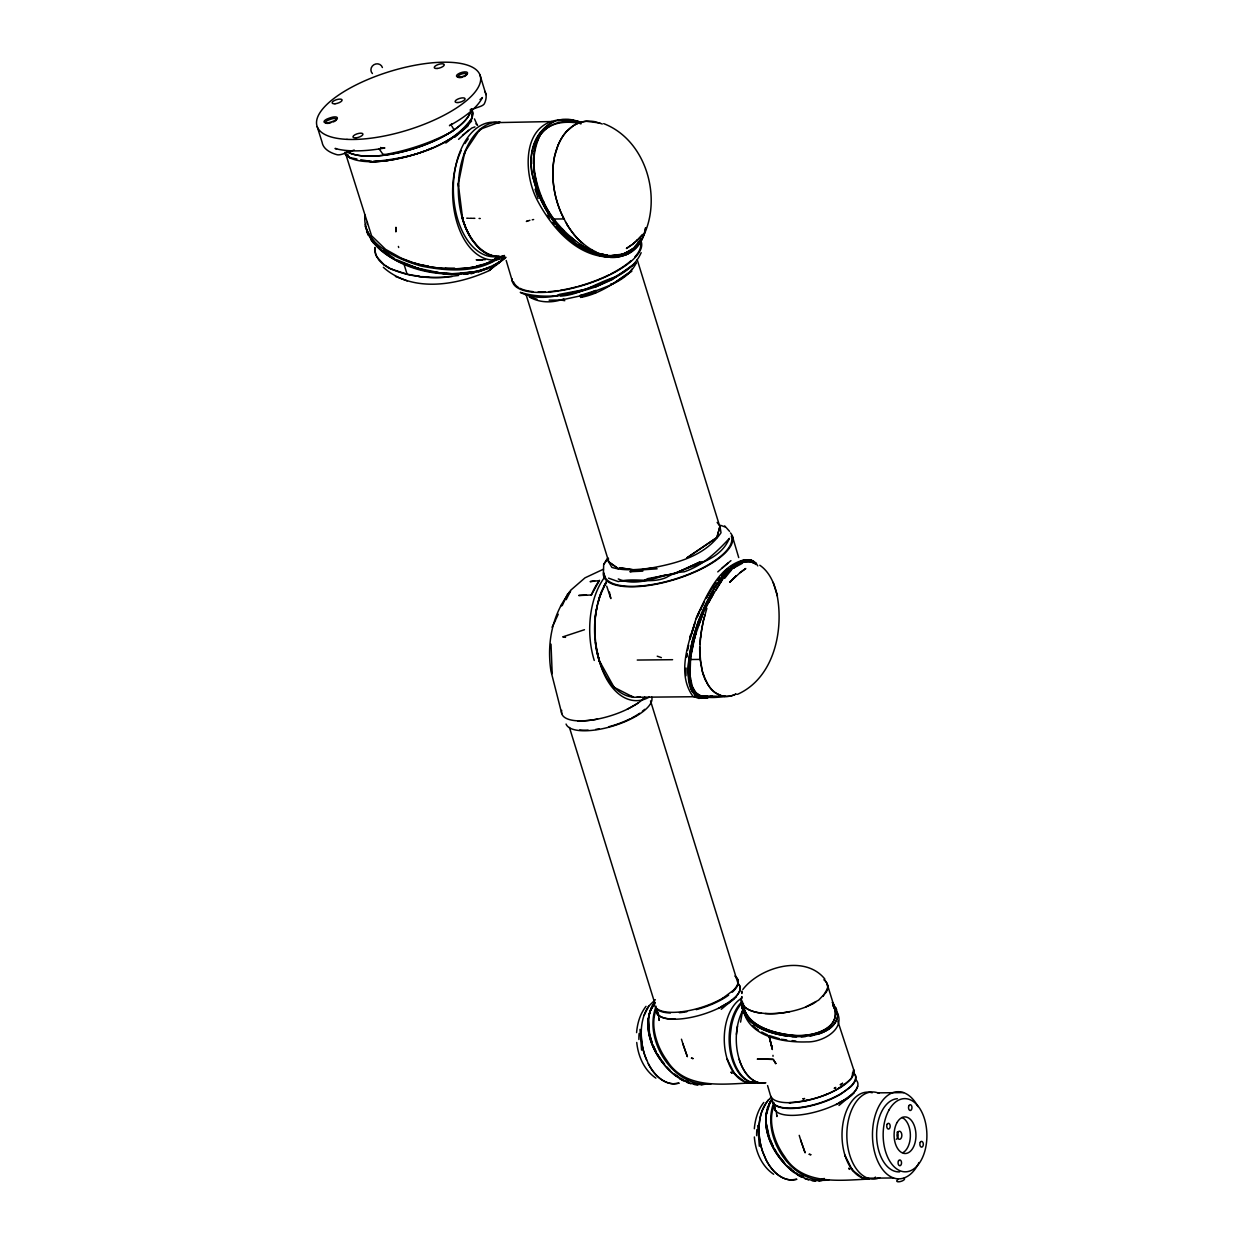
<?xml version="1.0" encoding="UTF-8"?>
<svg xmlns="http://www.w3.org/2000/svg" width="1244" height="1244" viewBox="0 0 1244 1244"><rect width="100%" height="100%" fill="white"/><g stroke="black" fill="none" stroke-linecap="round" stroke-linejoin="round"><path stroke-width="1.5" d="M648.933 1015.259L649.897 1011.87L648.435 1018.852L648.777 1030.778M569.783 236.407L574.961 240.714C534.485 217.669 504.846 109.705 580.59 123.467M676.425 1076.464C655.246 1060.323 638.265 1027.062 654.437 1002.384M794.17 1172.61C772.99 1156.454 756.01 1123.192 772.197 1098.53A43.462 15.581 -17.2 0 0 819.314 1103.101A43.462 15.581 -17.2 0 0 853.555 1072.81M685.942 675.819L686.066 668.044M607.445 558.245L603.682 564.403L603.495 571.431A67.409 24.149 -17.2 0 0 674.124 579.72A67.409 24.149 -17.2 0 0 730.446 532.914M654.608 1002.477C636.772 1029.379 658.123 1066.761 683.469 1080.834M772.368 1098.623C754.533 1125.525 775.867 1162.891 801.214 1176.979M367.275 224.06L367.322 222.147M607.725 255.937L622.591 254.165A64.004 44.302 58.6 0 0 631.921 249.329A63.475 43.944 58.7 0 0 637.037 244.43M472.129 110.856L471.896 118.071C450.375 148.814 408.763 158.268 373.324 161.549L381.504 161.191A67.331 24.134 -17.2 0 0 393.928 159.434M853.586 1071.566L853.633 1070.182L851.425 1078.315C835.019 1094.456 811.554 1101.002 789.116 1102.744L790.391 1102.588M742.015 1007.967L742.108 1003.892M743.321 1003.146C744.099 1024.45 770.518 1032.193 788.058 1034.79C805.148 1037.356 838.301 1033.702 835.237 1009.988L827.353 984.533M699.952 643.957L700.45 637.488M648.435 1018.852L649.648 1034.977L652.26 1043.483L649.073 1032.178M694.37 638.841L696.189 632.356C691.959 646.258 689.192 660.782 689.985 675.352C690.684 698.102 705.146 699.206 725.283 696.407L700.077 695.862L695.987 693.032L692.27 686.517L689.985 675.352L690.638 657.19L695.023 636.104L703.171 613.23L698.257 625.981M636.586 1032.613C637.363 1023.221 640.116 1013.829 646.009 1006.334M754.331 1128.743C755.124 1119.367 757.876 1109.959 763.769 1102.464M533.443 157.568L533.365 163.757M730.383 1034.417L731.441 1026.113A43.556 26.031 89.4 0 1 736.324 1011.248A44.24 26.435 89.4 0 1 742.062 1002.928M736.448 1034.355L737.505 1026.051M766.693 1111.405L766.195 1114.997L769.725 1103.583M686.548 657.096L687.015 653.8M686.688 656.91L687.186 653.535M595.627 613.976L597.229 606.123M740.584 1022.117L742.544 1010.999A43.4 25.937 89.4 0 1 743.212 1009.677A44.24 26.435 89.4 0 0 742.404 1011.248M566.176 599.67L570.592 591.056C552.367 613.696 546.66 642.573 550.921 670.967L561.759 713.605M607.725 255.844L596.342 252.719M687.574 650.457L688.227 647.051M741.766 992.821L742.093 991.11M471.787 118.227L471.678 118.74A68.404 24.507 -17.2 0 1 465.349 127.588L458.15 133.73A68.404 24.507 -17.2 0 1 443.657 142.656M471.896 117.62L472.736 113.453A67.331 24.134 -17.2 0 0 471.181 108.85A67.611 24.227 -17.2 0 1 467.044 125.753A66.445 23.807 -17.2 0 1 462.037 130.667A66.367 23.791 -17.2 0 1 455.522 135.596L445.818 143.044M691.617 651.374L692.83 645.185M645.527 227.745C637.13 276.059 578.615 256.124 559.069 228.118C535.526 201.233 513.15 144.335 552.958 122.036M534.111 151.644L535.371 146.046M645.714 227.963C643.21 245.021 627.598 258.939 610.058 257.399M598.022 602.873L599.266 597.804A67.72 40.477 89.4 0 1 606.466 581.694M703.187 621.176L706.887 608.3M556.192 150.166C551.869 164.332 552.025 179.54 555.042 193.955A70.224 48.112 74.7 0 0 561.153 212.973L565.538 221.821M364.912 214.994C361.942 244.259 397.489 259.125 420.814 265.983C446.549 271.114 476.281 273.524 499.124 258.052M539.647 136.249C520.132 179.105 551.947 230.762 590.884 250.51M694.541 624.799L690.964 635.871A79.181 30.944 -66.5 0 0 690.187 639.043M464.136 155.236L465.769 150.477M557.934 145.33L554.544 156.48A67.705 45.017 75.3 0 0 552.88 175.14C553.145 190.332 557.094 205.4 563.967 218.928L554.093 219.022M656.148 1006.287C642.728 1039.735 673.61 1088.78 711.055 1083.835M773.908 1102.433C760.488 1135.881 791.355 1184.926 828.799 1179.981M644.143 1015.306L648.808 1006.038L655.339 999.694M656.334 1009.319C651.685 1020.655 653.94 1033.671 658.2 1044.758A50.584 34.972 59.5 0 0 666.893 1060.494C684.542 1088.998 720.634 1084.364 749.292 1083.011M774.095 1105.465C769.445 1116.801 771.684 1129.801 775.961 1140.904A50.584 34.972 59.5 0 0 784.653 1156.64C802.287 1185.143 838.394 1180.494 867.037 1179.156M591.351 594.99L591.195 595.363A67.409 40.321 89.4 0 1 599.515 580.342L591.351 594.99L578.911 595.518M837.274 1017.887C833.978 1029.737 820.791 1033.904 810.077 1035.972M642.402 235.831L643.101 234.167M650.145 1010.797L651.343 1007.998A41.441 28.659 59.5 0 1 652.494 1006.007M767.906 1106.942L767.392 1107.673M697.651 616.433L699.703 611.613M642.635 237.573C662.834 198.356 646.32 140.074 603.713 123.622M733.867 567.668A63.724 25.269 -66.9 0 0 720.385 582.145L707.929 603.511L708.256 602.718A2.815 2.115 -54.6 0 1 708.536 602.267M711.319 597.151L709.344 601.474M852.42 1073.245L852.606 1072.841M700.372 610.058L701.149 608.363M705.986 606.948L709.298 600.323M702.642 614.256L712.734 593.979M555.866 619.341L558.245 614.194M562.21 605.626L567.762 593.606M650.581 1010.392L654.453 1003.519M700.403 610.011L703.373 603.713M770.751 1097.566L766.553 1102.184L761.888 1111.452A43.711 27.663 80.8 0 0 759.058 1126.986A44.209 27.881 80.9 0 0 759.742 1139.753A44.38 28.006 80.8 0 0 762.836 1152.193L766.055 1159.797A44.38 28.581 81.3 0 0 772.4 1169.453A44.193 28.519 81.5 0 0 780.066 1176.28A43.711 28.13 81.2 0 0 791.2 1179.918L796.658 1179.265M711.101 597.602L713.963 592.035M552.041 627.209L555.57 620.321M706.063 598.504L706.903 596.964M536.926 141.443C543.364 124.027 564.589 117.247 581.103 123.825M651.063 1008.791L654.624 1003.69M706.576 597.587L713.465 586.188M635.653 263.106C612.934 281.533 584.789 291.22 556.177 295.932C544.172 298.218 531.343 298.171 520.287 292.356C545.463 300.068 571.525 294.952 595.829 286.82C612.888 278.454 632.947 271.363 641.173 252.672M715.938 590.154L722.469 579.626M606.232 583.078C592.906 605.797 592.377 634.284 598.955 659.289L596.576 650.285M647.035 1008.822L648.824 1006.023M764.796 1104.967L768.559 1099.696M560.577 606.357L561.79 604.522M649.648 1011.527L650.223 1010.626M650.628 1010.004L652.602 1006.94M712.874 587.075L716.14 582.347M742.808 989.509C759.913 967.194 804.666 953.93 824.85 979.044M652.462 1005.976L654.002 1003.799A40.368 27.912 59.5 0 1 655.215 1002.462M718.737 584.649L721.209 581.243M636.368 262.842C625.577 284.316 599.997 287.411 580.528 297.44C600.339 293.973 615.687 281.844 631.812 271.285M772.197 1099.649L770.409 1102.106L772.368 1099.82M632.03 269.015L629.822 271.969L613.541 283.368L610.742 284.005M717.695 580.279L719.903 577.496M603.682 564.403L608.021 558.836M771.746 1099.945L770.223 1102.122A41.441 28.659 59.5 0 0 769.632 1103.21M724.723 578.258L731.348 569.97L728.828 572.395M641.484 238.801L634.58 247.089L636.866 244.664M823.124 996.304L827.587 988.327A43.711 19.064 -11.3 0 0 825.503 981.158A44.193 19.329 -11.6 0 0 823.994 979.619A43.898 19.158 -11.4 0 1 826.187 992.277L818.583 1000.176L805.801 1006.909M642.433 699.734L644.765 697.122M721.318 575.817L727.74 568.71M505.795 257.181C469.688 288.204 381.955 275.593 365.456 226.284C372.578 254.46 404.409 265.952 429.88 271.612C455.32 275.593 485.487 275.888 505.702 257.555M735.048 576.998L736.09 575.925L729.715 582.208L740.242 572.535M637.208 240.31L642.464 234.789L636.477 241.072L637.379 240.123M570.358 590.527L585.007 577.838L603.433 569.208M608.549 578.165L618.206 581.57C634.113 577.434 650.612 584.182 666.209 577.527C687.248 565.289 718.97 563.47 729.373 538.372C716.668 552.227 702.3 565.725 684.216 571.789C662.477 573.344 639.369 588.412 618.268 578.927M467.075 125.737L471.616 121.026M500.446 261.442L503.96 257.881M499.87 262.017L496.325 264.956M566.16 131.848L573.406 125.66M458.569 139.344L468.475 130.278M503.12 258.939L504.255 257.819M729.715 582.208L735.344 576.687M736.37 996.708L721.24 1009.304M854.13 1092.838L838.985 1105.449M462.535 135.347L471.771 128.054L474.959 126.888M732.11 1000.02L735.375 997.128A44.084 15.674 -17.5 0 0 737.739 994.298A43.664 15.612 -17.4 0 0 738.392 983.942M726.558 570.343L728.378 568.71M727.927 563.081L717.757 571.882M454.713 137.275L467.931 126.002M568.866 592.502L569.659 591.817M730.943 560.64L721.986 568.15M478.489 131.444L481.739 128.676M874.579 1177.866L875.465 1177.088M496.34 264.956L500.15 261.738M849.87 1096.166L853.135 1093.274A44.084 15.674 -17.5 0 0 855.499 1090.428A43.664 15.612 -17.4 0 0 856.152 1080.072M633.896 264.195L612.172 279.651L595.829 286.82M741.999 563.516L733.867 567.839L736.355 565.973M496.449 257.726L492.484 260.773L495.159 259.296M491.971 268.284L489.079 270.399L496.294 265.112M740.398 572.427L745.778 568.508L740.071 572.644M734.722 566.393L732.327 567.622L745.778 560.406M491.489 267.553L499.093 262.157M497.818 263.09L499.248 262.111M756.414 563.672C746.12 553.3 731.627 566.02 724.692 574.417C708.582 593.481 698.584 617.04 692.255 640.987C688.927 657.159 679.722 701.896 708.225 697.526L704.959 698.288M632.123 244.586L626.401 248.489L632.31 244.462M736.899 564.854L739.62 563.252M630.413 250.868L630.708 250.682A64.968 45.017 58 0 1 627.862 252.408L624.877 253.823A63.599 43.991 57.2 0 1 622.14 254.818L618.392 255.704M629.34 251.086L632.061 249.235L624.208 253.543M730.71 566.813L733.696 564.916M638.016 703.109L627.147 709.313M722.966 998.061L733.291 990.395A44.255 15.861 -17.2 0 0 736.386 986.616A43.556 15.612 -17.2 0 0 734.862 976.089M726.916 1003.675L725.843 1004.328L726.605 1003.861M748.997 559.722C720.851 564.636 709.375 597.882 698.63 620.678C691.617 642.992 682.769 669.101 692.644 691.835M838.72 1088.282L842.048 1086.323M496.558 258.425C475.846 270.741 450.141 270.477 427.127 266.309M812.705 1003.768L815.784 1002.011M738.998 562.21L735.608 564.216A61.049 23.496 -65.4 0 0 735.017 564.714M625.763 254.864L629.697 252.859M621.129 580.761L644.252 580.419L647.86 578.584L674.886 573.608L699.626 562.132L703.56 561.557M818.319 1034.075C827.649 1031.089 838.985 1023.999 837.399 1012.663M560.406 296.119C580.466 294.968 596.825 282.326 615.5 277.07M556.177 295.932L559.442 294.361L586.826 289.121M674.886 573.608L699.626 562.132M489.841 270.321C457.621 285.296 412.168 293.211 383.339 267.305M824.15 1095.358L827.384 1093.942M488.534 262.608L489.576 262.157M616.511 256.684L633.834 249.438M490.571 266.978L478.225 271.161L459.549 273.711M537.004 299.229L529.306 296.896C539.647 303.085 552.756 303.085 563.812 298.933M741.657 562.288L743.57 561.588M478.162 272.109L487.788 268.238L485.922 268.953M487.461 263.059L482.61 264.77M423.831 151.224L419.694 152.794A67.3 24.118 -17.2 0 1 406.726 156.666L393.866 159.496M427.096 149.98L432.166 148.067M742.279 562.708L745.622 561.682M498.471 122.581L552.041 121.539M739.434 564.014A64.408 24.491 -64.7 0 1 741.471 562.957C741.719 559.38 760.1 563.781 752.62 562.179M499.746 122.114L479.889 129.345L464.805 151.923L458.305 184.096L462.737 219.457L461.773 214.808M712.081 695.862L705.581 698.211L699.828 697.9L695.085 694.945L691.104 688.694M354.229 150.042L342.644 154.054A5.816 2.084 -17.2 0 1 336.953 154.691A85.416 30.618 -17.2 0 1 322.118 142.314L317.189 126.655M470.03 110.016L479.966 106.58A5.816 2.084 -17.2 0 0 484.32 103.75A85.416 30.618 -17.2 0 0 484.911 91.403M737.412 694.37C773.923 678.151 784.093 630.49 776.971 594.554M820.838 1179.639L824.29 1178.457M584.462 629.713L562.739 636.897L565.507 637.363M527.705 221.012L526.367 221.448L529.882 220.312M504.473 255.471L500.586 256.684C480.822 256.528 468.801 237.666 463.234 220.826L466.267 229.285A67.331 40.243 89.4 0 0 471.74 239.346L478.271 247.354A67.331 40.243 89.4 0 0 493.526 256.202L499.87 256.559M616.868 255.409L621.829 254.382M657.143 568.803L636.679 570.281L619.45 567.793L642.775 571.151L629.884 571.711C662.026 566.004 701.103 561.993 721.022 532.727L719.965 526.181L717.135 522.418M644.252 580.419L665.524 574.946M704.664 1084.068L701.165 1084.908M823.932 1179.825L818.925 1181.038M469.361 273.338C487.57 269.046 444.543 276.23 441.433 272.996M468.879 273.462L465.94 274.147A68.513 12.611 -10.2 0 0 468.895 273.462L470.325 273.105M469.843 273.229L475.83 271.783M549.133 300.162L561.06 300.053L596.327 292.418M745.032 559.707C718.752 565.553 707.121 594.974 696.609 616.931C689.114 641.422 676.114 673.097 692.939 696.298L698.941 698.428L705.068 697.122M804.122 1100.94L808.74 1099.991M678.913 1083.12L673.439 1083.773A43.711 28.13 81.2 0 1 662.321 1080.119A44.193 28.519 81.5 0 1 654.639 1073.354A44.38 28.581 81.3 0 1 648.311 1063.667L645.076 1056.078A44.38 28.006 80.8 0 1 642.028 1043.607A44.209 27.881 80.9 0 1 641.298 1030.856M532.261 219.784L533.629 219.535M707.354 696.096L699.672 695.723M814.307 1035.148L801.183 1036.827M594.616 580.808L590.122 581.632L599.297 580.621M704.431 1084.395L694.245 1084.566M822.191 1180.525L811.99 1180.696M751.018 1082.824L749.852 1082.98M868.763 1178.97L867.612 1179.11M562.848 119.751L557.747 120.528L568.166 119.688L579.237 121.601M563.408 119.673C520.941 120.093 522.915 174.487 537.921 201.404C552.367 228.616 578.102 257.741 611.317 257.01M458.601 275.468L445.274 276.93M743.414 562.288L749.479 561.542M612.375 255.564L620.212 254.802M655.697 567.746C641.018 568.928 626.509 571.774 611.908 567.419L608.456 561.65L608.378 558.183M791.993 1036.672L805.692 1036.532M754.89 1081.782L745.234 1082.124L734.644 1074.07L727.134 1059.157L727.678 1060.246M866.85 1178.13L862.994 1178.255L852.389 1170.2L844.878 1155.287M454.76 268.891L468.988 267.802A67.782 39.341 6.2 0 0 477.043 266.387M485.378 259.669L476.203 259.763L482.299 260.012M637.255 660.051L672.584 659.693M690.451 659.522L700.325 659.413L702.238 670.438M877.875 1092.854L903.502 1092.605M867.877 1178.208L893.503 1177.959M631.61 696.267L633.616 697.293L695.8 696.718M760.986 1059.111L757.285 1059.142L762.836 1059.095M761.312 1059.111L773.224 1059.39L775.789 1063.542L773.224 1059.39L763.349 1059.095M564.185 121.461L575.692 122.254M702.798 696.562L705.783 696.562M469.719 218.26L471.818 218.275M472.736 218.291L474.866 218.322M577.667 720.805L585.193 720.727A45.624 16.343 -17.2 0 0 597.54 719.094M468.553 218.244L466.749 218.198M598.986 255.487L616.355 257.244M439.07 272.809L439.956 272.84L416.896 268.051L403.709 263.277L407.115 274.255L391.922 269.279M479.064 218.446L480.277 218.509M445.912 273.478L452.754 273.789L443.284 273.074M500.803 256.622L501.581 256.653A68.404 40.881 89.4 0 0 504.255 256.217M745.514 559.862L751.267 560.189L754.237 561.697M428.745 277.085L422.291 276.635M796.595 1036.874C776.24 1035.599 745.933 1029.286 741.828 1005.323M608.907 255.549L609.809 255.611M368.473 161.331L372.003 161.611L360.729 159.776M761.39 1013.145L757.923 1012.6A43.898 19.189 -11.6 0 1 741.922 996.599L741.393 998.543A43.711 19.064 -11.3 0 0 743.477 1005.712A44.193 19.329 -11.6 0 0 749.137 1009.895A44.38 19.391 -11.4 0 0 757.907 1012.616L765.06 1013.502A44.38 18.816 -10.8 0 0 777.096 1013.425A44.209 18.613 -10.8 0 0 789.769 1011.59M697.76 1084.955L687.061 1082.482M815.504 1181.1L804.806 1178.628M437.857 268.02L439.754 268.222M568.166 119.688L573.655 120.31M781.216 1039.253L786.69 1039.937M792.179 1040.622L795.833 1041.072M607.989 255.455L599.608 253.698L607.989 255.455C597.944 254.305 588.552 249.92 580.155 244.462L585.473 247.743M432.274 271.798L439.956 272.84M601.552 254.149L600.277 253.9M749.728 561.51L753.382 562.708M692.379 1083.089L694.276 1083.384M561.06 300.053L564.792 300.69M744.674 1081.689L746.866 1082.062M862.419 1177.835L864.611 1178.208M787.39 1036.221C769.849 1033.173 747.131 1026.689 741.922 1007.298M356.935 159.014L349.315 157.49L347.62 154.38M427.112 270.741L430.548 271.441M428.278 270.943L430.937 271.519M462.084 217.638L463.343 217.918L462.084 217.638A67.611 40.414 89.4 0 0 504.084 256.248M465.038 273.758L464.712 273.68A2.721 2.472 -39.4 0 0 463.701 273.711L463.53 273.758A2.675 2.41 -38.5 0 1 464.043 273.664L464.385 273.649A2.908 2.643 -39.5 0 1 465.038 273.773L465.785 274.084M699.159 697.697L701.927 698.335M412.215 266.605L425.401 270.399M579.828 122.036C543.333 107.964 522.962 150.353 533.925 180.396C543.426 215.103 569.223 249.142 605.89 256.964M599.826 122.985L586.126 121.274A66.725 43.835 76 0 0 573.422 125.691M415.325 263.37L422.649 265.33M769.352 1037.061L768.963 1035.475L779.459 1038.724M690.669 1083.726L679.908 1078.828M808.413 1179.872L797.653 1174.958M418.699 268.657L396.183 259.561M657.236 656.194L661.388 657.625M720.416 525.279L725.236 526.974M349.175 157.226L350.746 157.786M413.832 262.919L401.517 258.27L385.578 249.344L371.552 235.754L345.117 152.095M395.437 276.432L407.177 280.895M602.298 123.996L594.71 121.663A66.741 43.835 76.3 0 0 581.414 122.145A66.165 43.478 75.8 0 0 569.628 128.443A66.398 43.431 76.2 0 0 556.317 150.26M687.326 1081.549L688.663 1082.062L684.884 1080.569M587.728 251.024L594.772 254.056M753.242 562.91L750.365 561.495M799.363 1174.818L803.577 1176.871M591.926 249.873L596.654 252.252M601.054 664.762L599.344 660.751L614.085 687.326L633.616 697.293M614.085 687.326L613.121 685.646M680.204 1078.004L683.687 1079.901M382.965 250.635L394.721 258.659M751.267 560.189L756.01 563.159L757.798 565.911M576.718 244.306L583.452 248.629M676.674 1075.733L679.022 1077.242M795.6 1172.626L797.948 1174.134M378.953 148.674L382.499 153.65A5.816 2.084 -17.2 0 0 386.806 154.194A85.416 30.618 -17.2 0 0 451.37 131.88A5.816 2.084 -17.2 0 0 453.625 129.065L451.821 126.126M674.683 1074.101L677.436 1076.044M567.902 238.413L578.413 245.985M385.733 252.998L388.626 255.082L387.413 254.196M787.716 1166.343L794.434 1171.879M475.923 123.887L477.618 125.24M754.579 563.532L755.777 564.481M655.899 1078.113C644.174 1070.229 638.125 1056.187 636.741 1042.472M773.644 1174.258C761.468 1166.032 755.388 1151.26 754.362 1136.969M384.101 264.801L376.621 256.699L374.755 250.635A66.741 31.24 -7.6 0 1 374.864 247.463M566.3 235.66L572.364 240.901M694.51 694.401L696.687 696.36M759.773 565.211C770.02 572.24 774.639 584.369 777.391 595.954L773.208 582.41M753.009 1025.631L755.481 1027.933A50.569 28.752 4.9 0 0 758.467 1030.048M788.478 1166.81L791.06 1169.267M695.536 692.442L697.651 694.479M666.831 1066.979L669.972 1070.213M832.189 1002.369L834.133 1004.857M724.692 525.917L729.559 531.343M562.443 229.176L563.688 230.607M555.928 226.392L558.105 229.067A79.181 54.891 58 0 0 562.817 233.996M777.422 1154.028L784.591 1163.124L780.112 1157.837M659.662 1057.898L664.514 1064.118M662.368 1061.692L663.798 1063.511M370.759 239.486L373.775 243.42M851.347 1168.116L853.633 1171.148M733.587 1071.986L735.873 1075.003M373.107 240.527L374.164 241.927M707.354 683.594C711.444 691.166 719.467 697.495 728.486 696.298A66.772 34.397 -78.8 0 0 735.842 694.136M832.594 1002.788L836.761 1010.019M832.656 1004.981L835.237 1009.988M778.775 1155.94L773.861 1148.01L776.147 1152.068M658.076 1055.036L661.03 1059.81M477.183 124.913L474.477 118.911M567.186 224.635L565.522 221.805M566.331 223.205L567.155 224.604M547.438 215.056L549.381 218.338M775.214 1062.547L775.789 1063.542M543.348 201.373L543.939 202.383M656.879 1053.217L658.403 1055.923M832.842 1004.919C845.22 1028.182 809.937 1038.336 792.615 1035.272C773.535 1033.329 745.996 1026.269 743.041 1003.877M835.346 1009.553C848.517 1027.762 823.186 1042.519 806.936 1041.897C784.078 1042.705 750.07 1037.123 743.601 1011.279M705.488 679.939L707.587 684.013A68.653 35.532 -77.2 0 0 715.518 692.939L721.878 695.894A66.709 34.428 -79 0 0 732.389 695.536A66.196 34.039 -78.6 0 0 736.013 693.981M773.162 1146.626L768.497 1135.383M835.657 1007.422L837.585 1015.291M770.02 1139.628L773.099 1146.33M653.038 1045.162L656.101 1051.864L652.836 1044.898M692.27 686.517L693.748 689.767M844.94 1155.241L845.438 1156.376M366.607 231.322L368.348 235.443M646.585 1059.966L645.076 1056.063A43.898 27.788 80.7 0 1 646.958 1008.791M767.035 1131.014L767.346 1131.822M649.29 1034.868L649.586 1035.677M606.73 586.173L610.851 598.582L609.389 592.051M535.06 189.29L538.139 198.48M837.787 1021.091L853.944 1070.478M801.307 1142.101L805.117 1152.815L800.623 1139.846M683.562 1045.955L687.357 1056.685L682.863 1043.7M732.296 535.946L738.718 557.592M637.223 259.763L719.343 525.077M799.223 1135.352L801.136 1141.541M526.212 295.061L608.332 560.375M650.534 700.901L738.112 983.786A43.587 15.612 -17.2 0 1 732.249 992.214M512.699 282.341L506.184 260.447M681.463 1039.206L683.391 1045.395M569.441 727.445L654.717 1002.928M769.492 1137.918L766.102 1122.788L768.139 1133.953M479.997 75.013L485.984 94.591M741.362 991.561L741.953 993.489M767.579 1085.592L770.689 1096.213M398.391 246.436L398.702 247.509M769.974 1039.657L772.353 1049.454M771.016 1043.84L772.089 1048.07L771.746 1046.624M771.187 1044.478L771.964 1047.572M770.658 1042.441L771.591 1045.94M769.041 1035.77L771.062 1043.996M770.938 1043.576L769.632 1038.274M536.522 183.35L533.692 169.184M769.305 1036.874L769.725 1038.631M771.669 1046.251L772.337 1049.454M765.729 1122.415L765.915 1123.27M647.984 1026.269L648.171 1027.14M776.722 1115.137L776.894 1116.568L776.24 1110.861M658.978 1018.991L659.133 1020.422L658.263 1012.803M689.985 674.186L690.389 678.447M757.736 1125.54L759.338 1146.253M639.991 1029.394L641.593 1050.107M365.363 224.418L365.565 227.185M552.118 672.538L552.196 673.657L551.014 644.174M773.022 1056.28L772.99 1055.347M458.476 183.303L458.569 186.382M775.183 1106.989L775.292 1110.705M657.392 1008.977L657.532 1014.56M594.725 623.539L594.85 637.021M374.786 247.789L375.486 254.087L378.782 259.903A69.337 32.204 -5.4 0 0 388.206 267.32M918.958 1162.611A43.587 26.046 89.4 0 1 881.234 1167.572A43.587 26.046 89.4 0 1 880.037 1104.206A43.587 26.046 89.4 0 1 917.916 1106.569M879.726 1177.695A43.587 26.046 89.4 0 1 846.837 1135.772A43.587 26.046 89.4 0 1 878.917 1093.258M899.63 1171.848A36.605 21.879 89.4 0 1 876.647 1136.783A36.605 21.879 89.4 0 1 897.375 1098.701M901.962 1117.501A18.302 10.932 89.4 0 1 910.359 1134.512A18.302 10.932 89.4 0 1 903.051 1152.597M897.157 1132.071A4.074 2.426 89.4 0 1 898.09 1136.13A4.074 2.426 89.4 0 1 896.318 1139.255M903.999 1178.286A4.074 1.462 -17.2 0 1 902.895 1180.603A4.074 1.462 -17.2 0 1 897.624 1181.722A4.074 1.462 -17.2 0 1 897.95 1179.576M764.718 1104.921A43.898 27.788 80.7 0 0 762.836 1152.208L766.055 1159.812A43.898 28.27 81.3 0 0 796.642 1179.312M769.134 1104.174A41.441 28.659 59.5 0 1 769.352 1103.77M756.632 1135.663A41.41 24.818 -90 0 1 756.85 1129.614M855.032 1074.629A43.556 15.612 -17.2 0 1 854.115 1082.762A44.255 15.861 -17.2 0 1 851.051 1086.525L840.726 1094.207A43.556 15.612 -17.2 0 1 796.331 1108.233A43.556 15.612 -17.2 0 1 772.151 1100.038M843.65 1100.349A43.664 15.612 -17.4 0 1 797.466 1115.153A43.664 15.612 -17.4 0 1 774.141 1105.792M845.656 1099.027A44.395 16.203 -16.9 0 1 842.623 1100.893M842.344 1100.847A44.24 15.379 -17.6 0 1 839.078 1102.635M839.653 1102.822A43.851 15.814 -17.1 0 1 836.124 1104.594M849.434 1096.151A43.851 15.426 -17.6 0 1 845.391 1098.996M851.627 1095.186A43.058 15.705 -16.8 0 1 845.267 1099.898M851.114 1095.202A43.058 15.426 -17.2 0 0 855.468 1090.615A44.426 16.172 -16.4 0 0 856.121 1089.635A44.162 15.705 -17.6 0 0 857.66 1086.292M869.323 1179.017A43.462 25.968 89.4 0 1 842.048 1132.709A43.462 25.968 89.4 0 1 872.199 1092.776M844.692 1099.805A44.473 16.421 -16.7 0 1 843.603 1100.474M765.853 1082.793A43.664 26.093 89.6 0 1 739.169 1059.375M758.513 1083.073A43.556 26.031 89.4 0 1 730.352 1034.402M742.45 1010.968A43.556 26.015 89.3 0 0 738.718 1057.54A43.556 26.015 89.3 0 0 762.525 1083.151A44.162 26.342 90 0 0 764.827 1082.98M853.648 1069.902A43.462 15.581 -17.2 0 1 817.635 1097.659A43.462 15.581 -17.2 0 1 770.798 1096.182M767.455 1034.837A50.569 28.752 4.9 0 1 761.717 1032.022M812.814 1003.799A43.898 18.707 -10.7 0 1 765.06 1013.502M723.013 998.015A43.556 15.612 -17.2 0 1 678.571 1012.087A43.556 15.612 -17.2 0 1 654.391 1003.892M725.905 1004.219A43.664 15.612 -17.4 0 1 681.028 1018.898A43.664 15.612 -17.4 0 1 656.303 1010.797M675.243 1019.147A43.556 15.612 -17.2 0 1 656.583 1009.506M725.361 1004.25A44.24 15.379 -17.6 0 1 721.333 1006.505M721.909 1006.676A43.851 15.814 -17.1 0 1 718.379 1008.464M731.674 1000.02A43.851 15.426 -17.6 0 1 726.169 1003.784M733.882 999.056A43.058 15.705 -16.8 0 1 727.507 1003.752M733.354 999.056A43.058 15.426 -17.2 0 0 737.723 994.485A44.426 16.172 -16.4 0 0 738.361 993.505M755.248 1082.171A43.462 25.968 89.4 0 1 725.174 1050.418A43.462 25.968 89.4 0 1 741.642 998.279M754.626 1082.84A43.462 25.968 89.4 0 1 729.917 1049.469A43.462 25.968 89.4 0 1 742.466 1001.218M738.205 983.849A43.556 15.612 -17.1 0 1 739.978 990.131A44.162 15.705 -17.6 0 1 738.298 993.505M678.897 1083.182A43.898 28.27 81.3 0 1 648.311 1063.651M638.887 1039.517A41.41 24.818 -90 0 1 639.105 1033.469M728.657 995.138A43.587 15.612 -17.2 0 1 696.236 1009.646M686.812 1011.73A43.587 15.612 -17.2 0 1 679.411 1012.725M670.392 1013.02A43.587 15.612 -17.2 0 1 657.112 1009.459M735.702 977.255A43.587 15.612 -17.2 0 1 738.283 981.936M644.687 709.329A43.587 15.612 -17.2 0 1 642.386 711.273M639.696 713.247A43.587 15.612 -17.2 0 1 631.734 717.99M630.179 718.768A43.587 15.612 -17.2 0 1 608.674 726.776M599.25 728.844A43.587 15.612 -17.2 0 1 595.689 729.404M588.085 730.119A43.587 15.612 -17.2 0 1 579.735 729.917M644.594 697.713A45.904 16.436 -17.3 0 1 593.061 719.872A45.904 16.436 -17.3 0 1 561.713 710.324M651.623 696.904A44.893 16.094 -17.2 0 1 614.427 725.579A44.893 16.094 -17.2 0 1 566.067 724.039M649.212 697.106A67.409 40.274 89.4 0 1 596.871 649.321M578.802 595.456A73.536 21.148 16.5 0 1 586.624 595.176M498.891 256.295A67.285 40.212 89.4 0 1 453.345 188.575A67.285 40.212 89.4 0 1 499.139 122.969M469.517 235.567A67.285 40.212 89.4 0 1 461.851 161.114A67.285 40.212 89.4 0 1 500.243 122.27M641.173 241.585A67.409 24.149 -17.2 0 1 580.715 286.042A67.409 24.149 -17.2 0 1 512.155 278.905M564.605 235.505A79.725 55.203 58 0 1 559.225 230.218M554.14 224.48A79.725 55.203 58 0 1 552.523 222.458M570.25 240.263A78.139 54.145 58 0 1 567.388 237.931M579.004 246.592A76.817 53.197 58 0 1 576.05 244.741M599.857 662.694A67.347 40.243 89.4 0 1 596.218 610.26M633.118 697.138A67.285 40.212 89.4 0 1 595.394 642.246M594.788 623.384A67.285 40.212 89.4 0 1 595.689 613.914M596.265 610.275A67.285 40.212 89.4 0 1 601.396 592.02M640.193 696.733A67.285 40.212 89.4 0 1 636.944 697.169M594.243 660.424A67.285 40.212 89.4 0 1 605.315 576.33M707.758 595.456A66.927 26.264 -66.5 0 1 709.453 592.517M702.876 605.097A71.39 27.757 -66.5 0 1 704.508 601.816M696.345 618.688A74.391 29.218 -66.5 0 1 699.284 611.613M695.24 622.249A76.288 30.276 -66.4 0 0 694.603 624.006L694.136 625.794A77.626 30.338 -66.5 0 0 691.26 634.798M689.969 636.85A78.838 31.722 -66.2 0 1 690.482 635.031M603.667 586.81A68.218 40.757 89.4 0 1 606.512 581.601M688.025 648.435A79.181 30.944 -66.5 0 1 688.663 645.341M700.621 637.441A70.426 36.76 -75.8 0 1 705.053 614.707M700.481 659.289A71.017 37.351 -75.8 0 1 703.342 621.254M711.521 597.384A66.507 34.132 -75.8 0 1 712.983 594.274M703.544 675.088A70.752 37.273 -75.9 0 1 700.294 659.444M700.201 659.522A71.048 37.584 -75.7 0 1 699.703 647.284M707.416 683.469A69.353 36.434 -76.1 0 1 703.684 674.901M705.395 680.095A69.959 37.025 -75.7 0 1 702.098 670.594M734.846 565.46A63.164 25.58 -67.9 0 1 737.039 564.014M733.867 567.762A64.035 25.362 -66.8 0 1 741.595 562.941M591.942 249.826A70.302 48.314 74.5 0 1 580.684 241.398M580.621 241.538A70.97 49.138 74.9 0 1 567.093 224.666A71.297 49.465 75 0 0 574.448 235.054M641.22 238.21A64.004 44.302 58.6 0 1 637.146 244.322M557.996 145.392A66.756 43.711 76.1 0 1 566.191 131.895M582.814 243.653A70.675 49.076 75.1 0 1 574.401 235.147M731.332 536.195A66.414 23.807 -17.2 0 1 671.915 579.999A66.414 23.807 -17.2 0 1 604.211 573.064M640.209 241.834A66.414 23.807 -17.2 0 1 634.704 257.104M630.972 260.742A66.414 23.807 -17.2 0 1 610.866 273.898M609.327 274.675A66.414 23.807 -17.2 0 1 578.04 286.431M576.236 286.913A66.414 23.807 -17.2 0 1 560.018 290.35M558.292 290.614A66.414 23.807 -17.2 0 1 548.868 291.687M545.276 291.905A66.414 23.807 -17.2 0 1 538.139 291.967M532.914 291.625A66.414 23.807 -17.2 0 1 519.868 288.266M518.577 287.566A66.414 23.807 -17.2 0 1 513.648 282.093M480.028 99.52A5.816 2.084 -17.2 0 0 482.392 97.53A85.416 30.618 -17.2 0 1 449.442 125.66A5.816 2.084 -17.2 0 0 451.712 123.669M380.571 147.43A5.816 2.084 -17.2 0 0 384.878 147.974A85.416 30.618 -17.2 0 1 335.025 148.471A5.816 2.084 -17.2 0 0 336.58 148.627M330.811 122.752A4.649 1.664 -17.2 0 1 325.539 122.814A4.649 1.664 -17.2 0 1 329.038 119.844L331.215 119.082A4.649 1.664 -17.2 0 1 336.486 119.02A4.649 1.664 -17.2 0 1 333.003 122.005M462.861 77.112A4.649 1.664 -17.2 0 1 457.885 76.599A4.649 1.664 -17.2 0 1 463.39 73.567A4.649 1.664 -17.2 0 1 466.453 75.122M465.598 75.853A4.649 1.664 -17.2 0 1 464.354 76.537M470.294 112.551A67.409 24.149 -17.2 0 1 414.687 148.394A67.409 24.149 -17.2 0 1 347.029 151.644M372.407 73.551A5.987 5.567 -31.4 0 1 373.9 64.719A5.987 5.567 -31.4 0 1 382.406 67.534M455.475 135.612A67.611 24.227 -17.2 0 1 370.106 161.798M388.921 160.305A67.3 24.118 -17.2 0 1 344.557 153.152M470.185 112.566A67.285 24.118 -17.2 0 1 414.672 148.363A67.285 24.118 -17.2 0 1 347.123 151.612M504.691 257.29A67.409 40.274 89.4 0 1 459.72 230.233A67.409 40.274 89.4 0 1 461.135 150.617M464.992 143.542A67.409 40.274 89.4 0 1 468.257 138.861M497.32 258.41A59.852 34.708 6.5 0 1 496.014 259.265M492.888 261.038A60.785 35.656 7 0 1 489.996 262.468M482.33 264.49A65.123 36.978 5.5 0 1 476.701 265.998M454.589 268.16A74.562 42.374 5.9 0 1 445.368 267.942M445.399 268.502A75.853 43.027 6 0 1 439.785 268.051M437.872 267.927A77.719 44.877 6 0 1 428.294 266.465M428.387 266.216A78.574 44.504 6.2 0 1 422.804 265.034M415.216 263.526A79.989 46.339 5.9 0 1 401.361 258.394M427.158 266.232A79.181 45.562 6.1 0 1 413.894 262.842M452.054 276.557A70.379 32.608 -4.5 0 1 428.636 277.303M422.198 276.759A71.001 32.515 -4.5 0 1 406.975 274.364M474.322 272.871A68.296 33.184 -4.1 0 1 470.932 273.789M407.146 274.24A70.768 32.406 -4.6 0 1 392.28 269.404M419.181 276.152A71.064 32.375 -4.4 0 1 407.27 274.147M392.062 269.513A69.322 31.862 -4.8 0 1 387.926 267.429M391.798 269.326A69.695 32.142 -5 0 1 384.007 264.832M497.476 263.184A64.004 36.667 5.5 0 1 494.148 265.159M445.274 277.319A70.892 32.624 -4.5 0 1 418.793 276.635M465.038 273.742A3.157 2.908 -45.3 0 1 465.505 273.929M395.934 227.45L395.887 231.648L395.934 227.45M719.965 526.181L716.902 537.517L686.937 557.825L716.902 537.517L719.965 526.181M637.488 240.014L632.481 244.353L637.503 239.999M842.561 1083.337L840.353 1084.737L842.561 1083.337M834.988 1087.862L834.211 1088.282L835.766 1087.458L834.988 1087.862M595.923 290.505L588.179 294.019L579.844 295.621L595.923 290.505M330.671 117.682L328.494 118.429A5.816 2.084 -17.2 0 0 324.124 122.145A5.816 2.084 -17.2 0 0 330.717 122.083L332.91 121.337A5.816 2.084 -17.2 0 0 337.264 117.62A5.816 2.084 -17.2 0 0 330.671 117.682M803.033 1098.841L804.495 1098.561L803.033 1098.841M693.001 1058.551L691.493 1058.162L693.001 1058.551M810.761 1154.696L809.238 1154.292L810.761 1154.696M618.501 568.819L608.456 561.65L618.501 568.819M695.676 693.203L694.976 692.504L696.827 694.401L695.676 693.203M849.605 1169.344L848.89 1168.349L849.605 1169.344M731.861 1073.214L731.13 1072.219L731.861 1073.214M834.46 1007.593L833.573 1005.836L834.926 1008.557L834.46 1007.593M692.768 688.818L691.959 687.108L693.359 690.093L692.768 688.818M836.108 1013.736L835.781 1011.279L836.108 1013.736M889.133 1109.772A36.605 21.879 89.4 0 0 899.956 1170.728A36.605 21.879 89.4 0 0 925.987 1125.136A36.605 21.879 89.4 0 0 889.133 1109.772M897.079 1122.492A18.302 10.932 89.4 0 0 902.491 1152.97A18.302 10.932 89.4 0 0 915.506 1130.174A18.302 10.932 89.4 0 0 897.079 1122.492M898.495 1160.885A2.908 1.742 89.4 0 0 899.474 1165.675A2.908 1.742 89.4 0 0 901.449 1161.912A2.908 1.742 89.4 0 0 898.495 1160.885M920.28 1142.303A2.908 1.742 89.4 0 0 921.244 1147.092A2.908 1.742 89.4 0 0 923.219 1143.329A2.908 1.742 89.4 0 0 920.28 1142.303M908.929 1105.667A2.908 1.742 89.4 0 0 909.908 1110.441A2.908 1.742 89.4 0 0 911.883 1106.678A2.908 1.742 89.4 0 0 908.929 1105.667M887.159 1124.249A2.908 1.742 89.4 0 0 888.123 1129.023A2.908 1.742 89.4 0 0 890.098 1125.26A2.908 1.742 89.4 0 0 887.159 1124.249M897.593 1132.569A4.074 2.426 89.4 0 0 898.961 1139.255A4.074 2.426 89.4 0 0 901.729 1133.984A4.074 2.426 89.4 0 0 897.593 1132.569M347.014 139.359A85.416 30.618 -17.2 0 0 479.702 84.157A85.416 30.618 -17.2 0 0 369.079 78.978A85.416 30.618 -17.2 0 0 347.014 139.359M457.979 102.552A5.225 1.882 -17.2 0 0 465.101 98.711A5.225 1.882 -17.2 0 0 457.201 99.396A5.225 1.882 -17.2 0 0 457.979 102.552M437.142 68.482A5.225 1.882 -17.2 0 0 444.263 64.641A5.225 1.882 -17.2 0 0 436.364 65.31A5.225 1.882 -17.2 0 0 437.142 68.482M334.978 103.781A5.225 1.882 -17.2 0 0 342.1 99.94A5.225 1.882 -17.2 0 0 334.216 100.624A5.225 1.882 -17.2 0 0 334.978 103.781M355.831 137.866A5.225 1.882 -17.2 0 0 362.953 134.025A5.225 1.882 -17.2 0 0 355.053 134.71A5.225 1.882 -17.2 0 0 355.831 137.866M458.523 77.112A5.816 2.084 -17.2 0 0 467.542 73.349A5.816 2.084 -17.2 0 0 460.016 73.007A5.816 2.084 -17.2 0 0 458.523 77.112"/></g></svg>
